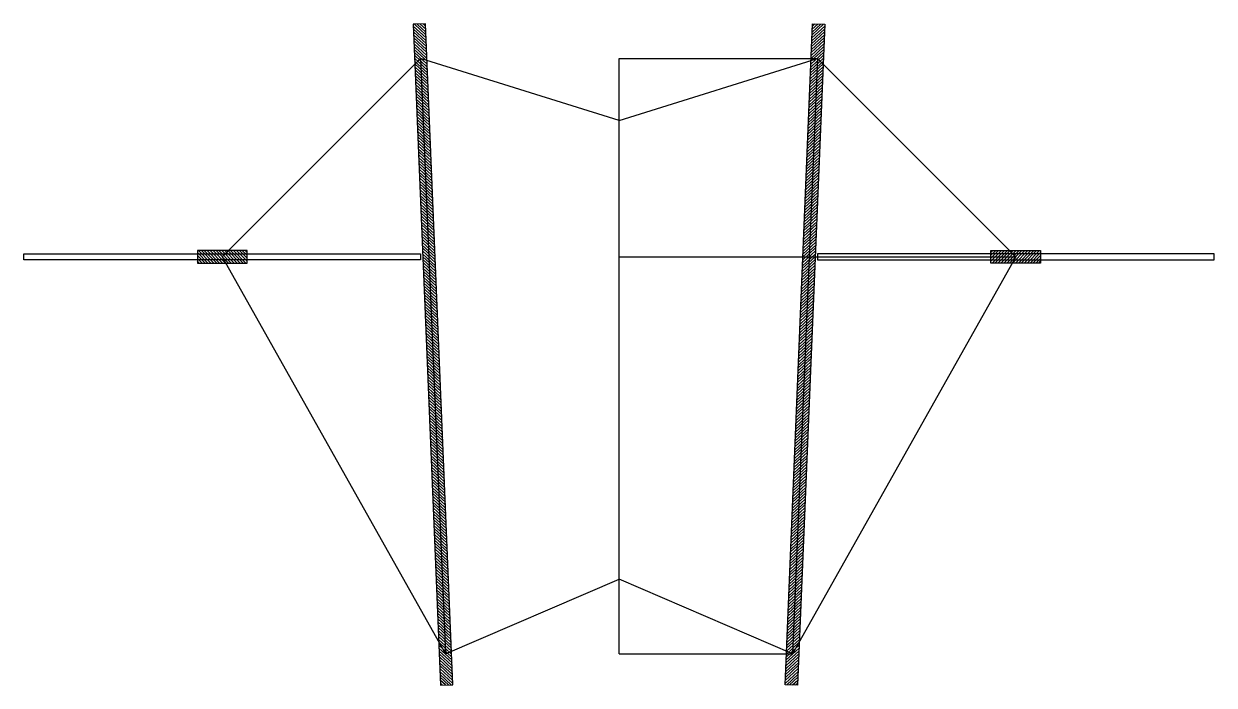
# Model space of a CAD drawing. Header units: inches. Extents: x -15 to 15, y -0.8 to 15.9.
import ezdxf

# ---------------------------------------------------------------- set-up
doc = ezdxf.new("R2010")
doc.units = ezdxf.units.IN
doc.header["$MEASUREMENT"] = 0
doc.layers.get('0').update_dxf_attribs({"lineweight": 25, "true_color": 0xffffff})
for name, color, linetype, lineweight, true_color in [('attachment', 4, 'Continuous', 25, 0x00ffff), ('reference', 6, 'Continuous', 25, 0xff00ff), ('spars', 16, 'Continuous', 25, 0x800000)]:
    doc.layers.add(name, color=color, linetype=linetype, lineweight=lineweight, true_color=true_color)

# ---------------------------------------------------------------- blocks, each defined once
blk = doc.blocks.new('papertape')
at = {"layer": 'attachment'}
h = blk.add_hatch(dxfattribs=at)
h.set_pattern_fill('ANSI31', color=256, style=0, pattern_type=0)
h.paths.add_polyline_path([(-0.375, -20), (-0.375, 20), (0.375, 20), (0.375, -20)], flags=0)
at = {"layer": 'attachment', "flags": 128}
blk.add_lwpolyline([(-0.375, -20), (-0.375, 20), (0.375, 20), (0.375, -20)], close=True, dxfattribs=at)
blk = doc.blocks.new('strappingtape')
at = {"layer": 'attachment', "flags": 128}
blk.add_lwpolyline([(-12, -0.1875), (12, -0.1875), (12, 0.1875), (-12, 0.1875)], close=True, dxfattribs=at)
blk = doc.blocks.new('papertape2')
at = {"layer": 'attachment'}
h = blk.add_hatch(dxfattribs=at)
h.set_pattern_fill('ANSI31', color=256, style=0, pattern_type=0)
h.paths.add_polyline_path([(-1.5, 0.375), (1.5, 0.375), (1.5, -0.375), (-1.5, -0.375)], flags=0)
at = {"layer": 'attachment', "flags": 128}
blk.add_lwpolyline([(-1.5, 0.375), (1.5, 0.375), (1.5, -0.375), (-1.5, -0.375)], close=True, dxfattribs=at)

msp = doc.modelspace()

# ---------------------------------------------------------------- linework, layer by layer
for p, q in [((-5, 15), (-10, 10)), ((0, 13.437), (-5, 15)), ((0, 13.437), (5, 15)), ((5, 15), (10, 10)), ((-10, 10), (-4.375, 0)), ((10, 10), (4.375, 0)), ((-4.375, 0), (0, 1.875)), ((4.375, 0), (0, 1.875))]:
    msp.add_line(p, q)
at = {"layer": 'reference'}
for p, q in [((0, 0), (0, 15)), ((0, 15), (5, 15)), ((0, 10), (10, 10)), ((0, 0), (4.375, 0))]:
    msp.add_line(p, q, dxfattribs=at)
at = {"layer": 'spars'}
for p, q in [((-5, 15), (-4.375, 0)), ((5, 15), (4.375, 0))]:
    msp.add_line(p, q, dxfattribs=at)

# ---------------------------------------------------------------- block references
at = {"layer": 'attachment', "xscale": 0.41666666, "zscale": 0.41666666}
for name, p, yscale, rotation in [('papertape', (-4.687, 7.539), -0.41666666, 182.373596), ('papertape', (4.687, 7.539), 0.41666666, 357.626404), ('strappingtape', (-10, 10), -0.41666666, 180), ('papertape2', (-10, 10), -0.41666666, 180)]:
    msp.add_blockref(name, p, dxfattribs=dict(at, yscale=yscale, rotation=rotation))
at = {"layer": 'attachment', "xscale": 0.41666666, "yscale": 0.41666666, "zscale": 0.41666666}
for name in ['strappingtape', 'papertape2']:
    msp.add_blockref(name, (10, 10), dxfattribs=at)

doc.saveas('drawing.dxf')
